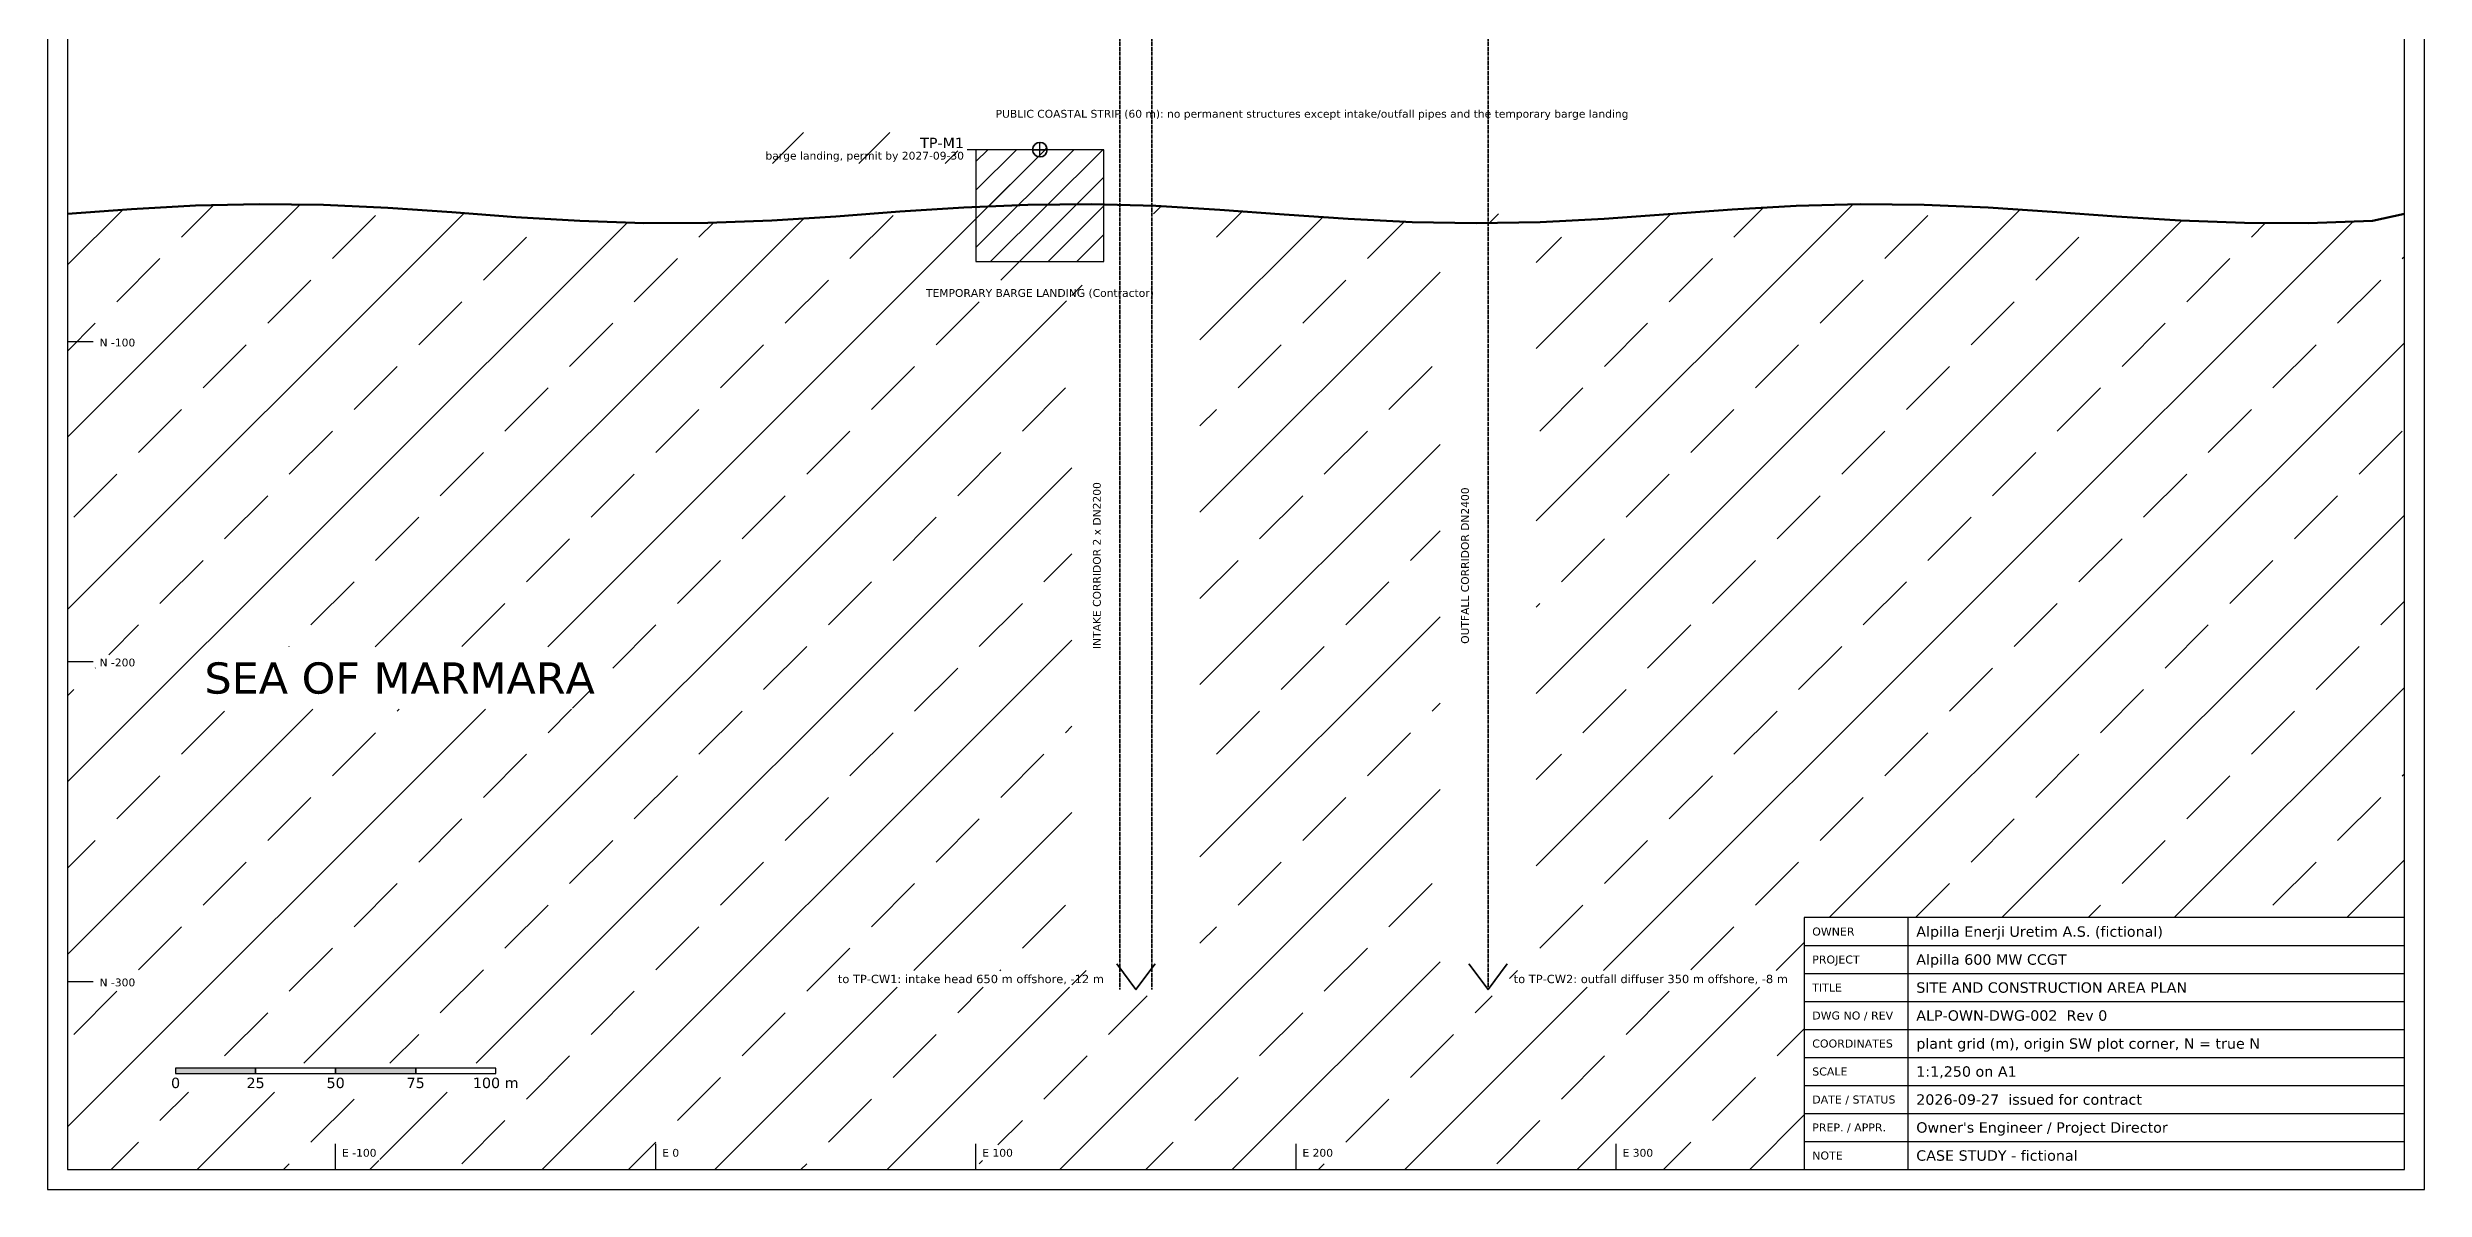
# Model space of a CAD drawing. Header units: metres. Extents: x -190 to 552, y -365 to 686.
# Drawn here: x -190 to 552, y -365 to -8 of the extents above; entities that cross this region are included whole.
import ezdxf
from ezdxf.enums import TextEntityAlignment as Align

# ---------------------------------------------------------------- set-up
doc = ezdxf.new("R2010")
doc.units = ezdxf.units.M
doc.linetypes.add('DASHED', pattern=[1.524, 1.27, -0.254])
for name, color, linetype in [('ANNO', 7, 'Continuous'), ('GRIDL', 8, 'Continuous'), ('MARINE', 4, 'Continuous'), ('SEA', 151, 'Continuous'), ('SETBACK', 30, 'Continuous'), ('TIEIN', 6, 'Continuous'), ('TITLE', 7, 'Continuous')]:
    doc.layers.add(name, color=color, linetype=linetype)
doc.styles.add('ALPILLA', font='DejaVuSans.ttf')
doc.styles.add('OWN', font='DejaVuSans.ttf')

msp = doc.modelspace()

# ---------------------------------------------------------------- hatches: boundary and pattern name
at = {"layer": 'ANNO'}
h = msp.add_hatch(color=256, dxfattribs=at)
h.dxf.hatch_style = 1
h.paths.add_polyline_path([(-150, -328.75), (-125, -328.75), (-125, -327.12), (-150, -327.12)])
h = msp.add_hatch(color=256, dxfattribs=at)
h.dxf.hatch_style = 1
h.paths.add_polyline_path([(-100, -328.75), (-75, -328.75), (-75, -327.12), (-100, -327.12)])
at = {"layer": 'MARINE'}
h = msp.add_hatch(dxfattribs=at)
h.set_pattern_fill('ANSI31', color=256, scale=2)
h.paths.add_polyline_path([(100, -75), (140, -75), (140, -40), (100, -40)])
at = {"layer": 'SEA'}
h = msp.add_hatch(dxfattribs=at)
h.set_pattern_fill('ANSI33', color=256, scale=6)
h.paths.add_polyline_path([(-183.75, -60), (-163.75, -58.56), (-143.75, -57.48), (-123.75, -57.01), (-103.75, -57.27), (-83.75, -58.2), (-63.75, -59.58), (-43.75, -61.05), (-23.75, -62.27), (-3.75, -62.93), (16.25, -62.88), (36.25, -62.12), (56.25, -60.84), (76.25, -59.35), (96.25, -58.03), (116.25, -57.19), (136.25, -57.03), (156.25, -57.6), (176.25, -58.76), (196.25, -60.23), (216.25, -61.63), (236.25, -62.64), (256.25, -63), (276.25, -62.63), (296.25, -61.61), (316.25, -60.2), (336.25, -58.74), (356.25, -57.59), (376.25, -57.03), (396.25, -57.2), (416.25, -58.05), (436.25, -59.38), (456.25, -60.86), (476.25, -62.14), (496.25, -62.88), (516.25, -62.93), (536.25, -62.25), (546.25, -60), (546.25, -358.75), (-183.75, -358.75)])
h.paths.add_polyline_path([(-134.01, -214.88), (-25.98, -214.88), (-25.98, -195.38), (-134.01, -195.38)], flags=16)
h.paths.add_polyline_path([(56.33, -301.8), (141.3, -301.8), (141.3, -296.6), (56.33, -296.6)], flags=16)
h.paths.add_polyline_path([(266.7, -301.8), (359.16, -301.8), (359.16, -296.6), (266.7, -296.6)], flags=16)
h.paths.add_polyline_path([(130, -304.5), (170, -304.5), (170, -60), (130, -60)], flags=16)
h.paths.add_polyline_path([(245, -304.5), (275, -304.5), (275, -60), (245, -60)], flags=16)
h.paths.add_polyline_path([(87.19, -87.22), (152.81, -87.22), (152.81, -82.34), (87.19, -82.34)], flags=16)
h.paths.add_polyline_path([(100, -75), (140, -75), (140, -40), (100, -40)], flags=16)
h.paths.add_polyline_path([(33.63, -44.31), (122.28, -44.31), (122.28, -34.64), (33.63, -34.64)], flags=16)
h.paths.add_polyline_path([(-99.22, -355.97), (-86.25, -355.97), (-86.25, -351.09), (-99.22, -351.09)], flags=16)
h.paths.add_polyline_path([(0.78, -355.97), (8.48, -355.97), (8.48, -351.09), (0.78, -351.09)], flags=16)
h.paths.add_polyline_path([(100.78, -355.97), (111.99, -355.97), (111.99, -351.09), (100.78, -351.09)], flags=16)
h.paths.add_polyline_path([(200.78, -355.97), (211.99, -355.97), (211.99, -351.09), (200.78, -351.09)], flags=16)
h.paths.add_polyline_path([(300.78, -355.97), (311.99, -355.97), (311.99, -351.09), (300.78, -351.09)], flags=16)
h.paths.add_polyline_path([(-174.97, -302.72), (-162, -302.72), (-162, -297.84), (-174.97, -297.84)], flags=16)
h.paths.add_polyline_path([(-174.97, -202.72), (-162, -202.72), (-162, -197.84), (-174.97, -197.84)], flags=16)
h.paths.add_polyline_path([(-174.97, -102.72), (-162, -102.72), (-162, -97.84), (-174.97, -97.84)], flags=16)
h.paths.add_polyline_path([(-156.5, -334.6), (-40.25, -334.6), (-40.25, -325.5), (-156.5, -325.5)], flags=16)
h.paths.add_polyline_path([(358.75, -358.75), (546.25, -358.75), (546.25, -280), (358.75, -280)], flags=16)

# ---------------------------------------------------------------- linework, layer by layer
at = {"layer": 'ANNO'}
for points in [[(-190, -365), (552.5, -365), (552.5, 686.25), (-190, 686.25)], [(-183.75, -358.75), (546.25, -358.75), (546.25, 680), (-183.75, 680)], [(-150, -328.75), (-125, -328.75), (-125, -327.12), (-150, -327.12)], [(-125, -328.75), (-100, -328.75), (-100, -327.12), (-125, -327.12)], [(-100, -328.75), (-75, -328.75), (-75, -327.12), (-100, -327.12)], [(-75, -328.75), (-50, -328.75), (-50, -327.12), (-75, -327.12)]]:
    msp.add_lwpolyline(points, close=True, dxfattribs=at)
at = {"layer": 'GRIDL'}
for p, q in [((-183.75, -100), (-175.75, -100)), ((-183.75, -200), (-175.75, -200)), ((-183.75, -300), (-175.75, -300)), ((-100, -358.75), (-100, -350.75)), ((0, -358.75), (0, -350.75)), ((100, -358.75), (100, -350.75)), ((200, -358.75), (200, -350.75)), ((300, -358.75), (300, -350.75))]:
    msp.add_line(p, q, dxfattribs=at)
at = {"layer": 'MARINE', "linetype": 'DASHED', "lineweight": 35}
for p, q in [((145, 12), (145, -302.5)), ((155, 12), (155, -302.5)), ((260, 12), (260, -302.5))]:
    msp.add_line(p, q, dxfattribs=at)
at = {"layer": 'MARINE'}
msp.add_lwpolyline([(100, -75), (140, -75), (140, -40), (100, -40)], close=True, dxfattribs=at)
at = {"layer": 'MARINE', "lineweight": 50}
msp.add_lwpolyline([(-183.75, -60), (-163.75, -58.56), (-143.75, -57.48), (-123.75, -57.01), (-103.75, -57.27), (-83.75, -58.2), (-63.75, -59.58), (-43.75, -61.05), (-23.75, -62.27), (-3.75, -62.93), (16.25, -62.88), (36.25, -62.12), (56.25, -60.84), (76.25, -59.35), (96.25, -58.03), (116.25, -57.19), (136.25, -57.03), (156.25, -57.6), (176.25, -58.76), (196.25, -60.23), (216.25, -61.63), (236.25, -62.64), (256.25, -63), (276.25, -62.63), (296.25, -61.61), (316.25, -60.2), (336.25, -58.74), (356.25, -57.59), (376.25, -57.03), (396.25, -57.2), (416.25, -58.05), (436.25, -59.38), (456.25, -60.86), (476.25, -62.14), (496.25, -62.88), (516.25, -62.93), (536.25, -62.25), (546.25, -60)], dxfattribs=at)
at = {"layer": 'MARINE', "lineweight": 35}
for points in [[(144, -294.5), (150, -302.5), (156, -294.5)], [(254, -294.5), (260, -302.5), (266, -294.5)]]:
    msp.add_lwpolyline(points, dxfattribs=at)
at = {"layer": 'TIEIN'}
for p, q in [((120, -40), (97.25, -40)), ((117.72, -40), (122.28, -40)), ((120, -42.27), (120, -37.73))]:
    msp.add_line(p, q, dxfattribs=at)
at = {"layer": 'TIEIN', "lineweight": 35}
msp.add_circle((120, -40), 2.27, dxfattribs=at)
at = {"layer": 'TITLE'}
for p, q in [((391.25, -358.75), (391.25, -280)), ((358.75, -288.75), (546.25, -288.75)), ((358.75, -297.5), (546.25, -297.5)), ((358.75, -306.25), (546.25, -306.25)), ((358.75, -315), (546.25, -315)), ((358.75, -323.75), (546.25, -323.75)), ((358.75, -332.5), (546.25, -332.5)), ((358.75, -341.25), (546.25, -341.25)), ((358.75, -350), (546.25, -350))]:
    msp.add_line(p, q, dxfattribs=at)
msp.add_lwpolyline([(358.75, -358.75), (546.25, -358.75), (546.25, -280), (358.75, -280)], close=True, dxfattribs=at)

# ---------------------------------------------------------------- texts
at = {"layer": 'ANNO', "style": 'OWN'}
for s, p in [('0', (-150, -333.3)), ('25', (-125, -333.3)), ('50', (-100, -333.3)), ('75', (-75, -333.3)), ('100 m', (-50, -333.3))]:
    msp.add_text(s, height=3.25, dxfattribs=at).set_placement(p, align=Align.CENTER)
at = {"layer": 'GRIDL', "style": 'OWN'}
for s, p in [('N -100', (-173.75, -101.5)), ('N -200', (-173.75, -201.5)), ('N -300', (-173.75, -301.5)), ('E -100', (-98, -354.75)), ('E 0', (2, -354.75)), ('E 100', (102, -354.75)), ('E 200', (202, -354.75)), ('E 300', (302, -354.75))]:
    msp.add_text(s, height=2.438, dxfattribs=at).set_placement(p)
at = {"layer": 'MARINE', "style": 'OWN'}
for s, height, p in [('TEMPORARY BARGE LANDING (Contractor)', 2.4375, (120, -86)), ('SEA OF MARMARA', 9.75, (-80, -210))]:
    msp.add_text(s, height=height, dxfattribs=at).set_placement(p, align=Align.CENTER)
for s, p in [('INTAKE CORRIDOR 2 x DN2200', (139, -170)), ('OUTFALL CORRIDOR DN2400', (254, -170))]:
    msp.add_text(s, height=2.4375, rotation=90, dxfattribs=at).set_placement(p, align=Align.CENTER)
at = {"layer": 'SETBACK', "style": 'OWN'}
msp.add_text('PUBLIC COASTAL STRIP (60 m): no permanent structures except intake/outfall pipes and the temporary barge landing', height=2.4375, dxfattribs=at).set_placement((205, -30), align=Align.CENTER)
at = {"layer": 'TIEIN', "style": 'OWN'}
for s, height, p in [('TP-M1', 3.25, (96.28, -39.51)), ('barge landing, permit by 2027-09-30', 2.4375, (96.28, -43.09)), ('to TP-CW1: intake head 650 m offshore, -12 m', 2.6, (140, -300.5))]:
    msp.add_text(s, height=height, dxfattribs=at).set_placement(p, align=Align.RIGHT)
msp.add_text('to TP-CW2: outfall diffuser 350 m offshore, -8 m', height=2.6, dxfattribs=at).set_placement((268, -300.5))
at = {"layer": 'TITLE', "style": 'ALPILLA'}
for s, height, p in [('OWNER', 2.5, (361.25, -284.38)), ('Alpilla Enerji Uretim A.S. (fictional)', 3.25, (393.75, -284.38)), ('PROJECT', 2.5, (361.25, -293.12)), ('Alpilla 600 MW CCGT', 3.25, (393.75, -293.12)), ('TITLE', 2.5, (361.25, -301.88)), ('SITE AND CONSTRUCTION AREA PLAN', 3.25, (393.75, -301.88)), ('DWG NO / REV', 2.5, (361.25, -310.62)), ('ALP-OWN-DWG-002  Rev 0', 3.25, (393.75, -310.62)), ('COORDINATES', 2.5, (361.25, -319.38)), ('plant grid (m), origin SW plot corner, N = true N', 3.25, (393.75, -319.38)), ('1:1,250 on A1', 3.25, (393.75, -328.12)), ('SCALE', 2.5, (361.25, -328.12)), ('DATE / STATUS', 2.5, (361.25, -336.88)), ('2026-09-27  issued for contract', 3.25, (393.75, -336.88)), ('PREP. / APPR.', 2.5, (361.25, -345.62)), ("Owner's Engineer / Project Director", 3.25, (393.75, -345.62)), ('NOTE', 2.5, (361.25, -354.38)), ('CASE STUDY - fictional', 3.25, (393.75, -354.38))]:
    msp.add_text(s, height=height, dxfattribs=at).set_placement(p, align=Align.MIDDLE_LEFT)

doc.saveas('drawing.dxf')
